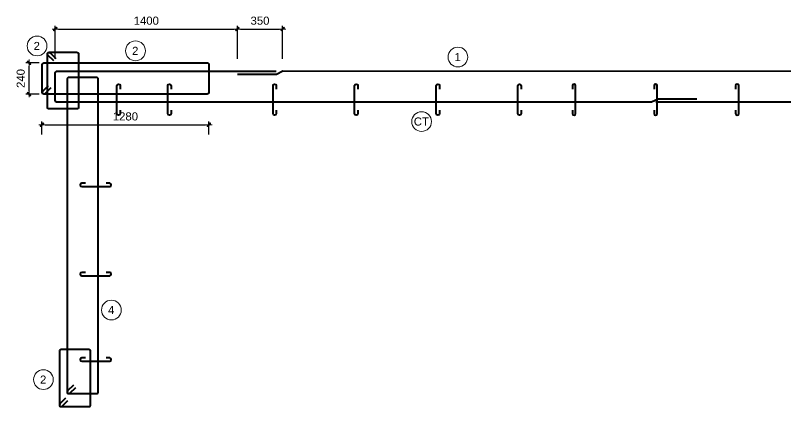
# Model space of a CAD drawing. Header units: millimetres. Extents: x -146909 to 4830753, y -683702 to -336947.
# Drawn here: x 4600452 to 4606382, y -442697 to -439683 of the extents above; entities that cross this region are included whole.
import ezdxf
from ezdxf.enums import TextEntityAlignment as Align

# ---------------------------------------------------------------- set-up
doc = ezdxf.new("R2010")
doc.units = ezdxf.units.MM
doc.header["$MEASUREMENT"] = 0
doc.layers.get('0').update_dxf_attribs({"lineweight": 9})
doc.layers.get('Defpoints').update_dxf_attribs({"color": 10, "lineweight": 0})
for name, color, linetype, lineweight in [("'S_General_Cont_1 Thin", 1, 'Continuous', 18), ("'S_General_Text_3_Member name", 3, 'Continuous', 35), ('CDAI', 3, 'Continuous', 40), ('KTH', 154, 'Continuous', 9), ('STICK', 1, 'Continuous', 9)]:
    doc.layers.add(name, color=color, linetype=linetype, lineweight=lineweight)
doc.layers.add('DM', color=1, linetype='Continuous')
doc.styles.add('arial', font='arial.ttf', dxfattribs={"width": 0.85})
doc.styles.add('TTP-HelCon', font='arial.ttf')
doc.dimstyles.new('TTP-25', dxfattribs={"dimscale": 25, "dimtxt": 2.5, "dimasz": 1, "dimexe": 1, "dimexo": 1, "dimgap": 0.09, "dimtad": 0, "dimdec": 4, "dimrnd": 10, "dimzin": 9, "dimdsep": 46, "dimtxsty": 'TTP-HelCon', "dimblk": 'Stick', "dimcen": 0.09, "dimdle": 1.5, "dimclrd": 256, "dimclre": 256, "dimclrt": 1, "dimadec": 0, "dimazin": 0, "dimtfac": 1, "dimtdec": 4, "dimtmove": 0, "dimatfit": 3, "dimldrblk": 'ARCHTICK', "dimfxl": 1, "dimtvp": 1, "dimtolj": 1, "dimtzin": 0, "dimarcsym": 0})

# ---------------------------------------------------------------- blocks, each defined once
blk = doc.blocks.new('Stick')
at = {"layer": 'STICK'}
h = blk.add_hatch(color=256, dxfattribs=at)
edge = h.paths.add_edge_path()
edge.add_line((0.3, 0.5), (-0.5, -0.3))
edge.add_arc((-0.4, -0.4), 0.141, 135, 315)
edge.add_line((-0.3, -0.5), (0.5, 0.3))
edge.add_arc((0.4, 0.4), 0.141, 315, 495)
blk.add_line((1, 0), (-1, 0), dxfattribs=at)
blk.add_lwpolyline([(0.3, 0.5), (-0.5, -0.3, 1), (-0.3, -0.5), (0.5, 0.3, 1), (0.3, 0.5, 1)], format="xyb", dxfattribs=at)
blk = doc.blocks.new('*D884')
at = {"layer": 'Defpoints', "color": 0, "transparency": 16777216}
for p in [(4600557.2, -440048.6), (4600659.2, -440048.6), (4600659.2, -440288.6)]:
    blk.add_point(p, dxfattribs=at)
at = {"layer": 'KTH', "lineweight": -2, "transparency": 16777216}
for p, q in [((4600634.2, -440048.6), (4600532.2, -440048.6)), ((4600557.2, -440263.6), (4600557.2, -440073.6)), ((4600634.2, -440288.6), (4600532.2, -440288.6))]:
    blk.add_line(p, q, dxfattribs=at)
at = {"layer": 'KTH', "lineweight": -2, "transparency": 16777216, "xscale": 25, "yscale": 25, "zscale": 25}
for p, rotation in [((4600557.2, -440048.6), 90), ((4600557.2, -440288.6), 270)]:
    blk.add_blockref('Stick', p, dxfattribs=dict(at, rotation=rotation))
at = {"layer": 'KTH', "color": 1, "transparency": 16777216, "insert": (4600493.4, -440168.6), "char_height": 62.5, "attachment_point": 5, "rotation": 90, "style": 'TTP-HelCon'}
blk.add_mtext('\\A1;240', dxfattribs=at)
blk = doc.blocks.new('_ArchTick')
at = {"color": 0, "linetype": 'ByBlock', "const_width": 0.15}
blk.add_lwpolyline([(-0.5, -0.5), (0.5, 0.5)], dxfattribs=at)
blk = doc.blocks.new('*D885')
at = {"layer": 'Defpoints', "color": 0, "transparency": 16777216}
for p in [(4601941.7, -440525.2), (4600656.9, -440624), (4601941.7, -440624)]:
    blk.add_point(p, dxfattribs=at)
at = {"layer": 'KTH', "lineweight": -2, "transparency": 16777216}
for p, q in [((4600656.9, -440599), (4600656.9, -440500.2)), ((4601941.7, -440599), (4601941.7, -440500.2)), ((4600681.9, -440525.2), (4601916.7, -440525.2))]:
    blk.add_line(p, q, dxfattribs=at)
at = {"layer": 'KTH', "lineweight": -2, "transparency": 16777216, "xscale": 25, "yscale": 25, "zscale": 25, "rotation": 180}
blk.add_blockref('Stick', (4600656.9, -440525.2), dxfattribs=at)
at = {"layer": 'KTH', "lineweight": -2, "transparency": 16777216, "xscale": 25, "yscale": 25, "zscale": 25}
blk.add_blockref('Stick', (4601941.7, -440525.2), dxfattribs=at)
at = {"layer": 'KTH', "color": 1, "transparency": 16777216, "insert": (4601299.3, -440461.3), "char_height": 62.5, "attachment_point": 5, "style": 'TTP-HelCon'}
blk.add_mtext('\\A1;1280', dxfattribs=at)
blk = doc.blocks.new('*D886')
at = {"layer": 'Defpoints', "color": 0, "transparency": 16777216}
for p in [(4602161.1, -439787.5), (4600759.2, -440043.3), (4602161.1, -440043.3)]:
    blk.add_point(p, dxfattribs=at)
at = {"layer": 'KTH', "lineweight": -2, "transparency": 16777216}
for p, q in [((4600759.2, -440018.3), (4600759.2, -439762.5)), ((4600784.2, -439787.5), (4602136.1, -439787.5)), ((4602161.1, -440018.3), (4602161.1, -439762.5))]:
    blk.add_line(p, q, dxfattribs=at)
at = {"layer": 'KTH', "lineweight": -2, "transparency": 16777216, "xscale": 25, "yscale": 25, "zscale": 25, "rotation": 180}
blk.add_blockref('Stick', (4600759.2, -439787.5), dxfattribs=at)
at = {"layer": 'KTH', "lineweight": -2, "transparency": 16777216, "xscale": 25, "yscale": 25, "zscale": 25}
blk.add_blockref('Stick', (4602161.1, -439787.5), dxfattribs=at)
at = {"layer": 'KTH', "color": 1, "transparency": 16777216, "insert": (4601460.1, -439723.6), "char_height": 62.5, "attachment_point": 5, "style": 'TTP-HelCon'}
blk.add_mtext('\\A1;1400', dxfattribs=at)
blk = doc.blocks.new('*D887')
at = {"layer": 'Defpoints', "color": 0, "transparency": 16777216}
for p in [(4602509.8, -439787.5), (4602161.1, -440043.3), (4602509.8, -440043.3)]:
    blk.add_point(p, dxfattribs=at)
at = {"layer": 'KTH', "lineweight": -2, "transparency": 16777216}
for p, q in [((4602161.1, -440018.3), (4602161.1, -439762.5)), ((4602186.1, -439787.5), (4602484.8, -439787.5)), ((4602509.8, -440018.3), (4602509.8, -439762.5))]:
    blk.add_line(p, q, dxfattribs=at)
at = {"layer": 'KTH', "lineweight": -2, "transparency": 16777216, "xscale": 25, "yscale": 25, "zscale": 25, "rotation": 180}
blk.add_blockref('Stick', (4602161.1, -439787.5), dxfattribs=at)
at = {"layer": 'KTH', "lineweight": -2, "transparency": 16777216, "xscale": 25, "yscale": 25, "zscale": 25}
blk.add_blockref('Stick', (4602509.8, -439787.5), dxfattribs=at)
at = {"layer": 'KTH', "color": 1, "transparency": 16777216, "insert": (4602335.4, -439723.6), "char_height": 62.5, "attachment_point": 5, "style": 'TTP-HelCon'}
blk.add_mtext('\\A1;350', dxfattribs=at)
blk = doc.blocks.new('sign of slab')
at = {"layer": "'S_General_Cont_1 Thin"}
blk.add_circle((-10, 0), 475, dxfattribs=at)
at = {"layer": "'S_General_Text_3_Member name", "style": 'arial'}
blk.add_attdef('S', text='', height=250, dxfattribs=at).set_placement((-23, -1), align=Align.MIDDLE_CENTER)

msp = doc.modelspace()

# ---------------------------------------------------------------- linework, layer by layer
at = {"layer": 'CDAI'}
for points in [[(4600747.16751, -440032.8029), (4600702.84731, -439988.4827, -0.6681786379), (4600711.68615, -439967.14386), (4600926.68615, -439967.14386, -0.4142135624), (4600939.18615, -439979.64386), (4600939.18552, -440390.34611, -0.4142135624), (4600926.68552, -440402.84611), (4600711.68552, -440402.84611, -0.4142135624), (4600699.18552, -440390.34611), (4600699.18615, -439979.64386, -0.6681786379), (4600720.52498, -439970.80503), (4600764.84518, -440015.12523)], [(4600724.84456, -440240.59591), (4600680.52437, -440284.91611, -0.6681786379), (4600659.18553, -440276.07727), (4600659.18553, -440061.06992, -0.4142135624), (4600671.68553, -440048.56992), (4601929.18522, -440048.39262, -0.4142135624), (4601941.68522, -440060.89262), (4601941.68522, -440275.89997, -0.4142135624), (4601929.18522, -440288.39997), (4600671.68553, -440288.57727, -0.6681786379), (4600662.8467, -440267.23844), (4600707.1669, -440222.91824)], [(4602161.07335, -440135.76818), (4602461.85057, -440135.76818), (4602511.85057, -440110.76818), (4607686.68553, -440111.79948, -0.4142135624), (4607699.18553, -440124.29948), (4607699.18553, -440339.29948, -0.4142154897), (4607686.68545, -440351.79948), (4605382.95047, -440351.79948)], [(4600898.77955, -442531.14045), (4600854.45935, -442575.46065, 0.6681786379), (4600863.29819, -442596.79948), (4601078.29819, -442596.79948, 0.4142135624), (4601090.79819, -442584.29948), (4601090.79881, -440173.93752, 0.4142135624), (4601078.29881, -440161.43752), (4600863.29881, -440161.43752, 0.4142135624), (4600850.79881, -440173.93752), (4600850.79819, -442584.29948, 0.6681786379), (4600872.13702, -442593.13832), (4600916.45722, -442548.81812)], [(4601259.51053, -440411.79948), (4601259.51053, -440439.29948, -1), (4601234.51053, -440439.29948), (4601234.51053, -440223.79948, -1), (4601259.51053, -440223.79948), (4601259.51053, -440251.29948)], [(4601650.59803, -440411.79948), (4601650.59803, -440439.29948, -1), (4601625.59803, -440439.29948), (4601625.59803, -440223.79948, -1), (4601650.59803, -440223.79948), (4601650.59803, -440251.29948)], [(4602460.63791, -440411.79948), (4602460.63791, -440439.29948, -1), (4602435.63791, -440439.29948), (4602435.63791, -440223.79948, -1), (4602460.63791, -440223.79948), (4602460.63791, -440251.29948)], [(4603089.06648, -440411.79948), (4603089.06648, -440439.29948, -1), (4603064.06648, -440439.29948), (4603064.06648, -440223.79948, -1), (4603089.06648, -440223.79948), (4603089.06648, -440251.29948)], [(4603717.49505, -440411.79948), (4603717.49505, -440439.29948, -1), (4603692.49505, -440439.29948), (4603692.49505, -440223.79948, -1), (4603717.49505, -440223.79948), (4603717.49505, -440251.29948)], [(4604345.92362, -440411.79948), (4604345.92362, -440439.29948, -1), (4604320.92362, -440439.29948), (4604320.92362, -440223.79948, -1), (4604345.92362, -440223.79948), (4604345.92362, -440251.29948)], [(4604740.4763, -440411.79948), (4604740.4763, -440439.29948, 1), (4604765.4763, -440439.29948), (4604765.4763, -440223.79948, 1), (4604740.4763, -440223.79948), (4604740.4763, -440251.29948)], [(4605368.90488, -440411.79948), (4605368.90488, -440439.29948, 1), (4605393.90488, -440439.29948), (4605393.90488, -440223.79948, 1), (4605368.90488, -440223.79948), (4605368.90488, -440251.29948)], [(4605997.33345, -440411.79948), (4605997.33345, -440439.29948, 1), (4606022.33345, -440439.29948), (4606022.33345, -440223.79948, 1), (4605997.33345, -440223.79948), (4605997.33345, -440251.29948)], [(4600990.79819, -440976.29948), (4600963.29819, -440976.29948, 1), (4600963.29819, -441001.29948), (4601178.29819, -441001.29948, 1), (4601178.29819, -440976.29948), (4601150.79819, -440976.29948)], [(4600990.79819, -441663.59948), (4600963.29819, -441663.59948, 1), (4600963.29819, -441688.59948), (4601178.29819, -441688.59948, 1), (4601178.29819, -441663.59948), (4601150.79819, -441663.59948)], [(4600838.77955, -442631.14045), (4600794.45935, -442675.46065, 0.6681786379), (4600803.29819, -442696.79948), (4601018.29819, -442696.79948, 0.4142135624), (4601030.79819, -442684.29948), (4601030.79819, -442270.29948, 0.4142135624), (4601018.29819, -442257.79948), (4600803.29819, -442257.79948, 0.4142135624), (4600790.79819, -442270.29948), (4600790.79819, -442684.29948, 0.6681786379), (4600812.13702, -442693.13832), (4600856.45722, -442648.81812)], [(4600990.79819, -442321.79948), (4600963.29819, -442321.79948, 1), (4600963.29819, -442346.79948), (4601178.29819, -442346.79948, 1), (4601178.29819, -442321.79948), (4601150.79819, -442321.79948)]]:
    msp.add_lwpolyline(points, format="xyb", dxfattribs=at)
at = {"layer": 'CDAI', "ltscale": 0.02}
msp.add_lwpolyline([(4605699.88462, -440326.79948), (4605400.14877, -440326.79948), (4605350.14877, -440351.79948), (4600774.18553, -440351.79948, -0.4142135624), (4600759.18553, -440336.79948), (4600759.18553, -440126.79948, -0.4142135624), (4600774.18553, -440111.79948), (4602460.81562, -440111.79948)], format="xyb", dxfattribs=at)
msp.add_lwpolyline([(4605699.88462, -440326.79948), (4605400.14877, -440326.79948), (4605350.14877, -440351.79948), (4600774.18553, -440351.79948, -0.4142135624), (4600759.18553, -440336.79948), (4600759.18553, -440126.79948, -0.4142135624), (4600774.18553, -440111.79948), (4602460.81562, -440111.79948)], format="xyb", dxfattribs=at)

# ---------------------------------------------------------------- block references
ref = msp.add_blockref('sign of slab', (4600620.54439, -439918.08261), dxfattribs=dict(xscale=-0.16, yscale=0.16, zscale=0.16, rotation=180))
ref.add_attrib('S', '2', dxfattribs={"layer": 'DM', "height": 62.5, "style": 'arial'}).set_placement((4600616.79038, -439918.18151), align=Align.MIDDLE_CENTER)
ref = msp.add_blockref('sign of slab', (4601378.61124, -439955.6001), dxfattribs=dict(xscale=-0.16, yscale=0.16, zscale=0.16, rotation=180))
ref.add_attrib('S', '2', dxfattribs={"layer": 'DM', "height": 62.5, "style": 'arial'}).set_placement((4601374.85723, -439955.69901), align=Align.MIDDLE_CENTER)
ref = msp.add_blockref('sign of slab', (4603860.65004, -440003.64335), dxfattribs=dict(xscale=-0.16, yscale=0.16, zscale=0.16, rotation=180))
ref.add_attrib('S', '1', dxfattribs={"layer": 'DM', "height": 62.5, "style": 'arial'}).set_placement((4603856.89602, -440003.74226), align=Align.MIDDLE_CENTER)
ref = msp.add_blockref('sign of slab', (4603581.55894, -440500.39363), dxfattribs=dict(xscale=-0.16, yscale=0.16, zscale=0.16, rotation=180))
ref.add_attrib('S', 'CT', dxfattribs={"layer": 'DM', "height": 62.5, "style": 'arial'}).set_placement((4603577.80493, -440500.23674), align=Align.MIDDLE_CENTER)
ref = msp.add_blockref('sign of slab', (4601193.2275, -441952.77408), dxfattribs=dict(xscale=-0.16, yscale=0.16, zscale=0.16, rotation=180))
ref.add_attrib('S', '4', dxfattribs={"layer": 'DM', "height": 62.5, "style": 'arial'}).set_placement((4601189.47348, -441952.61719), align=Align.MIDDLE_CENTER)
ref = msp.add_blockref('sign of slab', (4600669.93155, -442488.73986), dxfattribs=dict(xscale=-0.16, yscale=0.16, zscale=0.16, rotation=180))
ref.add_attrib('S', '2', dxfattribs={"layer": 'DM', "height": 62.5, "style": 'arial'}).set_placement((4600666.17754, -442488.83877), align=Align.MIDDLE_CENTER)

# ---------------------------------------------------------------- dimensions: what is measured, and where the dimension line sits
at = {"layer": 'KTH'}
dim = msp.add_linear_dim(base=(4602161.07335, -439787.45891), p1=(4600759.18553, -440043.25855), p2=(4602161.07335, -440043.25855), dimstyle='TTP-25', dxfattribs=at)
dim.commit()
dim.dimension.update_dxf_attribs({"geometry": '*D886', "text_midpoint": (4601460.12944, -439723.63728)})
for base, p1, p2, picture, middle in [((4602509.78796, -439787.45891), (4602161.07335, -440043.25855), (4602509.78796, -440043.25855), '*D887', (4602335.43066, -439723.59465)), ((4601941.68522, -440525.16048), (4600656.90199, -440623.98836), (4601941.68522, -440623.98836), '*D885', (4601299.2936, -440461.33886))]:
    dim = msp.add_linear_dim(base=base, p1=p1, p2=p2, dimstyle='TTP-25', override={"dimtmove": 1}, dxfattribs=at)
    dim.commit()
    dim.dimension.update_dxf_attribs({"geometry": picture, "text_midpoint": middle})
dim = msp.add_linear_dim(base=(4600557.217872, -440048.56443), p1=(4600659.18553, -440288.571776), p2=(4600659.18553, -440048.56443), angle=270, dimstyle='TTP-25', override={"dimtmove": 1}, dxfattribs=at)
dim.commit()
dim.dimension.update_dxf_attribs({"geometry": '*D884', "text_midpoint": (4600493.396249, -440168.568103)})

doc.saveas('drawing.dxf')
